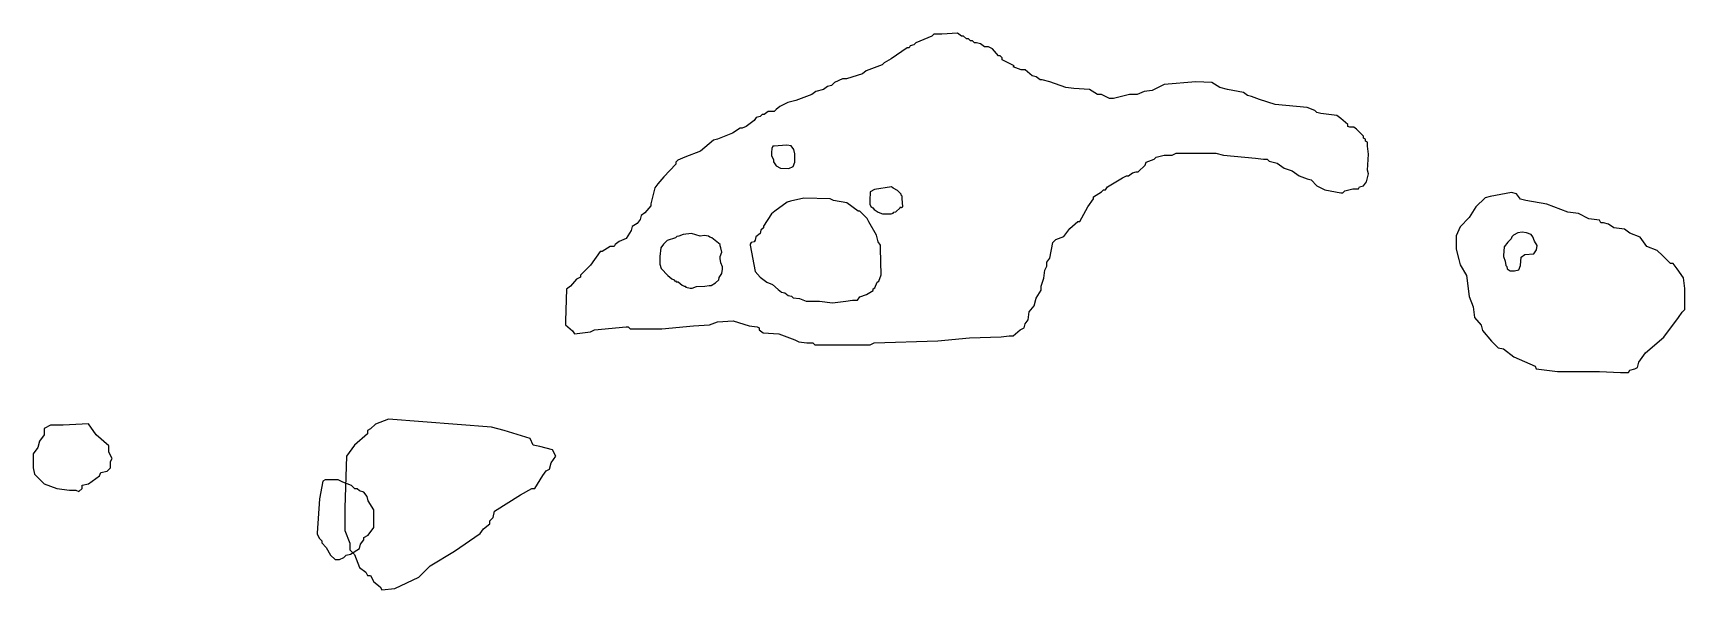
# Model space of a CAD drawing. Header units: metres. Extents: x 7.83 to 10.61, y 8.98 to 9.92.
import ezdxf

# ---------------------------------------------------------------- set-up
doc = ezdxf.new("R2010")
doc.units = ezdxf.units.M

msp = doc.modelspace()

# ---------------------------------------------------------------- linework, layer by layer
at = {"color": 31}
for points in [[(8.72518, 9.42467), (8.7369, 9.41463), (8.74025, 9.40961), (8.76702, 9.41296), (8.77371, 9.4163), (8.82726, 9.42133), (8.83061, 9.42133), (8.83396, 9.41798), (8.88751, 9.41798), (8.94106, 9.423), (8.96783, 9.42467), (8.98122, 9.42969), (9.00799, 9.43137), (9.03477, 9.423), (9.04815, 9.42133), (9.0515, 9.41965), (9.0515, 9.4163), (9.05819, 9.41128), (9.08497, 9.40961), (9.11174, 9.39957), (9.11844, 9.39622), (9.13182, 9.39455), (9.13852, 9.39455), (9.14186, 9.39455), (9.14521, 9.3912), (9.19876, 9.3912), (9.22554, 9.3912), (9.23892, 9.3912), (9.24562, 9.39455), (9.35272, 9.3979), (9.40626, 9.40292), (9.45981, 9.40459), (9.4732, 9.40626), (9.47989, 9.40626), (9.49161, 9.4163), (9.4983, 9.41965), (9.49998, 9.42635), (9.505, 9.43304), (9.50667, 9.44643), (9.51504, 9.45647), (9.51838, 9.46985), (9.52675, 9.48324), (9.52675, 9.48994), (9.53177, 9.50332), (9.53344, 9.51671), (9.53679, 9.5234), (9.53679, 9.5301), (9.54181, 9.53679), (9.54683, 9.56357), (9.55185, 9.56859), (9.56524, 9.57361), (9.57528, 9.58699), (9.58867, 9.59871), (9.59201, 9.59871), (9.6054, 9.62381), (9.61544, 9.6372), (9.61544, 9.64054), (9.62883, 9.64891), (9.63218, 9.65226), (9.63552, 9.65226), (9.63887, 9.65728), (9.66397, 9.67234), (9.67066, 9.67568), (9.67401, 9.67568), (9.6807, 9.6807), (9.6874, 9.68238), (9.69074, 9.68238), (9.70246, 9.69409), (9.70413, 9.69911), (9.71752, 9.70413), (9.72087, 9.70748), (9.73425, 9.71083), (9.74764, 9.71083), (9.75433, 9.71417), (9.80788, 9.71417), (9.82127, 9.71417), (9.83466, 9.71083), (9.88821, 9.70581), (9.9016, 9.70413), (9.90829, 9.70413), (9.91164, 9.70079), (9.92502, 9.69744), (9.93674, 9.68907), (9.95012, 9.68405), (9.96184, 9.67568), (9.97523, 9.67066), (9.98192, 9.66899), (9.99196, 9.65895), (10.0053, 9.65226), (10.0321, 9.64724), (10.0355, 9.64724), (10.0388, 9.65058), (10.0522, 9.65393), (10.0589, 9.65393), (10.0622, 9.65393), (10.0639, 9.65728), (10.0706, 9.65895), (10.0756, 9.66564), (10.079, 9.67903), (10.0773, 9.68572), (10.079, 9.7125), (10.0773, 9.72589), (10.0773, 9.73258), (10.074, 9.73425), (10.074, 9.7376), (10.0706, 9.73927), (10.0706, 9.74262), (10.0589, 9.75433), (10.0539, 9.75768), (10.0472, 9.75768), (10.0438, 9.75935), (10.0438, 9.7627), (10.0321, 9.77274), (10.0254, 9.77776), (9.99865, 9.78111), (9.99196, 9.78278), (9.98861, 9.78613), (9.97523, 9.79115), (9.92168, 9.79617), (9.8949, 9.80454), (9.88151, 9.80956), (9.87482, 9.81123), (9.86813, 9.81625), (9.84135, 9.82127), (9.82796, 9.82462), (9.81458, 9.83299), (9.7878, 9.83466), (9.73425, 9.82964), (9.72087, 9.82294), (9.71417, 9.8196), (9.70079, 9.81792), (9.68907, 9.8129), (9.67568, 9.8129), (9.64891, 9.80621), (9.64222, 9.80621), (9.62883, 9.8129), (9.62213, 9.8129), (9.60875, 9.82127), (9.58197, 9.82294), (9.56859, 9.82462), (9.54181, 9.83466), (9.52842, 9.83801), (9.52508, 9.83801), (9.51838, 9.84303), (9.51169, 9.8447), (9.49998, 9.85474), (9.49328, 9.85474), (9.47989, 9.85976), (9.48157, 9.86143), (9.46818, 9.86813), (9.46149, 9.87147), (9.46149, 9.87482), (9.45814, 9.87817), (9.45479, 9.87817), (9.44475, 9.88988), (9.43806, 9.89323), (9.43137, 9.89323), (9.42467, 9.89825), (9.41798, 9.89992), (9.41463, 9.89992), (9.41128, 9.90327), (9.40794, 9.90327), (9.40459, 9.90662), (9.40124, 9.90662), (9.39622, 9.91164), (9.39288, 9.91164), (9.38618, 9.91666), (9.35941, 9.91498), (9.34602, 9.91498), (9.34267, 9.91164), (9.3159, 9.89992), (9.31255, 9.89657), (9.30586, 9.8949), (9.30419, 9.89155), (9.30084, 9.89155), (9.27406, 9.87315), (9.26235, 9.86645), (9.259, 9.86311), (9.23223, 9.85307), (9.22554, 9.84805), (9.19876, 9.83968), (9.19207, 9.83968), (9.17868, 9.83299), (9.17366, 9.82796), (9.16697, 9.82629), (9.16027, 9.82127), (9.14689, 9.81792), (9.14019, 9.8129), (9.11342, 9.80286), (9.10003, 9.79952), (9.08664, 9.79282), (9.07995, 9.7878), (9.0766, 9.78446), (9.06991, 9.78446), (9.06656, 9.78446), (9.05987, 9.77944), (9.05652, 9.77944), (9.05317, 9.77609), (9.04648, 9.77442), (9.04313, 9.7694), (9.02975, 9.75935), (9.02305, 9.75601), (9.01971, 9.75601), (9.00632, 9.74764), (8.98122, 9.7376), (8.97452, 9.73593), (8.95277, 9.71752), (8.92599, 9.70748), (8.91428, 9.70246), (8.91093, 9.69911), (8.91093, 9.69577), (8.89085, 9.67401), (8.88081, 9.6623), (8.87579, 9.6556), (8.8691, 9.62883), (8.8691, 9.62548), (8.85906, 9.61377), (8.85236, 9.60875), (8.85069, 9.60205), (8.84567, 9.59536), (8.8373, 9.59034), (8.83563, 9.58365), (8.82726, 9.57026), (8.81555, 9.56524), (8.80886, 9.56022), (8.80718, 9.55687), (8.80049, 9.55687), (8.7871, 9.5485), (8.78375, 9.5485), (8.76702, 9.52508), (8.75531, 9.51336), (8.75029, 9.50834), (8.75029, 9.505), (8.74359, 9.50165), (8.73355, 9.48994), (8.72686, 9.48491), (8.72518, 9.43137), (8.72518, 9.42635)], [(10.2265, 9.55245), (10.231, 9.53471), (10.2332, 9.52584), (10.2443, 9.5081), (10.2487, 9.47262), (10.2554, 9.45488), (10.2576, 9.43714), (10.2687, 9.42384), (10.2709, 9.41497), (10.2864, 9.39723), (10.2975, 9.38615), (10.3064, 9.38393), (10.3241, 9.37062), (10.3596, 9.3551), (10.3618, 9.35067), (10.3973, 9.34623), (10.4682, 9.34623), (10.5037, 9.34401), (10.5126, 9.34401), (10.517, 9.34401), (10.5192, 9.34845), (10.5281, 9.35067), (10.5325, 9.35288), (10.5347, 9.36175), (10.5458, 9.37728), (10.5769, 9.40388), (10.6013, 9.43714), (10.6079, 9.44601), (10.6124, 9.45045), (10.6124, 9.48593), (10.6101, 9.50367), (10.599, 9.51919), (10.5924, 9.52806), (10.588, 9.52806), (10.5747, 9.54136), (10.5658, 9.55023), (10.548, 9.55688), (10.537, 9.5724), (10.5192, 9.57906), (10.5104, 9.58571), (10.4926, 9.58793), (10.4837, 9.59458), (10.4749, 9.5968), (10.4704, 9.5968), (10.4682, 9.60123), (10.4505, 9.60345), (10.4327, 9.61232), (10.415, 9.61453), (10.3795, 9.62784), (10.3441, 9.63449), (10.3352, 9.63671), (10.3285, 9.64558), (10.3197, 9.6478), (10.2842, 9.64114), (10.2753, 9.63893), (10.2598, 9.6234), (10.2487, 9.60567), (10.2332, 9.59014), (10.2265, 9.57462), (10.2265, 9.55688), (10.2265, 9.55467)], [(7.82734, 9.1834), (7.83, 9.17274), (7.84599, 9.15676), (7.8673, 9.14876), (7.88861, 9.1461), (7.89927, 9.1461), (7.9046, 9.14344), (7.90993, 9.14876), (7.90993, 9.15409), (7.92058, 9.15676), (7.93923, 9.17008), (7.9419, 9.17541), (7.95255, 9.17807), (7.95788, 9.1834), (7.95788, 9.19406), (7.96054, 9.19938), (7.95522, 9.21004), (7.95522, 9.2207), (7.9339, 9.23935), (7.92058, 9.258), (7.87796, 9.25533), (7.85664, 9.25533), (7.84599, 9.25), (7.84599, 9.23935), (7.83799, 9.22869), (7.83533, 9.21803), (7.82734, 9.20738), (7.82734, 9.18606)], [(8.35305, 9.0781), (8.36119, 9.05638), (8.36119, 9.04551), (8.36934, 9.03737), (8.37749, 9.01564), (8.38835, 9.0075), (8.39106, 9.00206), (8.3965, 9.00206), (8.40193, 8.9912), (8.41279, 8.98306), (8.4155, 8.97762), (8.43723, 8.98034), (8.47796, 8.99935), (8.49697, 9.01836), (8.5377, 9.0428), (8.58115, 9.07267), (8.58658, 9.08082), (8.59745, 9.08896), (8.59745, 9.09439), (8.60288, 9.09982), (8.60559, 9.11069), (8.64904, 9.13784), (8.66805, 9.1487), (8.67348, 9.1487), (8.68706, 9.17043), (8.69249, 9.17858), (8.69792, 9.18129), (8.70064, 9.19215), (8.70878, 9.20302), (8.70335, 9.21388), (8.68163, 9.21931), (8.67077, 9.22202), (8.66534, 9.23289), (8.62189, 9.24646), (8.60016, 9.2519), (8.42637, 9.26547), (8.40464, 9.25733), (8.3965, 9.24918), (8.39106, 9.24646), (8.39106, 9.24103), (8.36934, 9.22202), (8.35576, 9.20302), (8.35305, 9.11612), (8.35305, 9.09439), (8.35305, 9.08353), (8.35305, 9.08082)]]:
    msp.add_lwpolyline(points, close=True, dxfattribs=at)
at = {"color": 227}
for points in [[(9.07215, 9.70959), (9.07574, 9.70332), (9.07574, 9.69973), (9.08022, 9.69256), (9.08739, 9.68897), (9.10174, 9.68808), (9.10891, 9.69166), (9.1116, 9.69884), (9.1116, 9.71318), (9.10981, 9.72035), (9.10532, 9.72663), (9.09815, 9.72753), (9.08381, 9.72663), (9.07663, 9.72573), (9.07484, 9.72573), (9.07305, 9.72215), (9.07215, 9.71497), (9.07215, 9.71139), (9.07215, 9.71049)], [(9.23801, 9.62801), (9.2398, 9.62442), (9.24339, 9.62173), (9.24518, 9.61904), (9.25236, 9.61456), (9.25953, 9.61187), (9.27387, 9.61187), (9.27746, 9.61277), (9.27836, 9.61456), (9.28194, 9.61546), (9.28911, 9.62173), (9.29001, 9.62353), (9.2918, 9.62263), (9.2936, 9.62353), (9.2927, 9.63787), (9.2927, 9.64146), (9.29091, 9.64325), (9.29091, 9.64504), (9.28463, 9.65132), (9.27746, 9.65491), (9.27477, 9.65759), (9.24608, 9.65311), (9.23891, 9.64863), (9.23801, 9.63428), (9.23801, 9.6307), (9.23801, 9.62891)], [(10.3064, 9.53969), (10.3092, 9.53224), (10.3102, 9.5248), (10.312, 9.52294), (10.3129, 9.51922), (10.3176, 9.51549), (10.325, 9.51549), (10.3325, 9.51735), (10.3353, 9.5248), (10.3362, 9.53876), (10.3427, 9.54341), (10.3576, 9.54434), (10.3623, 9.55085), (10.3632, 9.5583), (10.3585, 9.56574), (10.3558, 9.57319), (10.353, 9.57691), (10.3455, 9.5797), (10.3381, 9.58063), (10.3306, 9.5797), (10.3232, 9.57598), (10.3204, 9.57319), (10.3195, 9.56946), (10.3139, 9.56388), (10.3074, 9.55644), (10.3064, 9.54155), (10.3064, 9.54062)], [(8.88388, 9.5267), (8.88657, 9.51953), (8.89732, 9.50787), (8.9045, 9.50249), (8.90808, 9.5007), (8.90898, 9.49891), (8.91077, 9.49891), (8.91167, 9.49711), (8.91525, 9.49711), (8.92153, 9.49173), (8.92512, 9.48994), (8.92691, 9.48994), (8.92781, 9.48815), (8.93498, 9.48635), (8.93856, 9.48635), (8.94574, 9.48904), (8.96008, 9.48994), (8.96725, 9.49084), (8.97084, 9.49084), (8.97801, 9.49532), (8.98339, 9.5007), (8.98429, 9.50429), (8.98877, 9.51146), (8.98967, 9.51863), (8.98967, 9.52222), (8.98698, 9.52939), (8.98608, 9.53656), (8.98608, 9.54015), (8.98877, 9.54732), (8.98698, 9.55449), (8.98608, 9.55808), (8.98608, 9.55987), (8.97174, 9.57153), (8.96815, 9.57242), (8.96636, 9.57422), (8.95919, 9.57511), (8.95201, 9.57422), (8.93767, 9.5787), (8.92332, 9.57691), (8.91615, 9.57422), (8.91256, 9.57332), (8.91077, 9.57153), (8.89643, 9.56704), (8.89015, 9.56077), (8.88567, 9.55449), (8.88388, 9.54015), (8.88388, 9.53297), (8.88388, 9.52939), (8.88388, 9.5276)]]:
    msp.add_lwpolyline(points, close=True, dxfattribs=at)
at = {"color": 224}
msp.add_lwpolyline([(9.0364, 9.55921), (9.04475, 9.51471), (9.05309, 9.50498), (9.06421, 9.49664), (9.07395, 9.49246), (9.08368, 9.48412), (9.08924, 9.47995), (9.0948, 9.47856), (9.10036, 9.47439), (9.10593, 9.473), (9.10871, 9.47022), (9.11983, 9.46883), (9.13095, 9.46466), (9.1532, 9.46466), (9.17545, 9.46188), (9.19769, 9.46466), (9.20882, 9.46605), (9.21438, 9.46605), (9.21716, 9.46605), (9.22133, 9.47161), (9.23245, 9.47578), (9.24358, 9.48273), (9.24358, 9.48551), (9.24636, 9.4869), (9.25053, 9.49664), (9.25331, 9.49803), (9.25748, 9.50915), (9.25609, 9.55364), (9.25609, 9.55921), (9.25192, 9.56477), (9.24914, 9.57589), (9.23663, 9.59814), (9.23385, 9.6037), (9.22411, 9.61343), (9.22133, 9.61621), (9.21855, 9.61621), (9.19908, 9.63012), (9.17684, 9.63429), (9.17128, 9.63707), (9.12678, 9.63846), (9.10454, 9.6329), (9.09897, 9.63151), (9.07812, 9.61621), (9.07256, 9.61204), (9.05865, 9.59119), (9.05865, 9.5884), (9.05448, 9.58423), (9.05309, 9.57867), (9.04614, 9.57311), (9.04475, 9.56755), (9.04336, 9.56477), (9.03779, 9.56338), (9.0364, 9.5606)], close=True, dxfattribs=at)
at = {"color": 236}
msp.add_lwpolyline([(8.30659, 9.07175), (8.31032, 9.06428), (8.31406, 9.06055), (8.31406, 9.05682), (8.32152, 9.04935), (8.32899, 9.03629), (8.33645, 9.02882), (8.34392, 9.02882), (8.35138, 9.03256), (8.35511, 9.03629), (8.36258, 9.03815), (8.37751, 9.04749), (8.37937, 9.05495), (8.38497, 9.06241), (8.38497, 9.06615), (8.39244, 9.06988), (8.40177, 9.08294), (8.40177, 9.1128), (8.39244, 9.12773), (8.39057, 9.1352), (8.38497, 9.14266), (8.37751, 9.14453), (8.37378, 9.14826), (8.37004, 9.14826), (8.36444, 9.15386), (8.34951, 9.15946), (8.34205, 9.16319), (8.32712, 9.16319), (8.31966, 9.16319), (8.31592, 9.16133), (8.31032, 9.13147), (8.30659, 9.07361)], close=True, dxfattribs=at)

doc.saveas('drawing.dxf')
